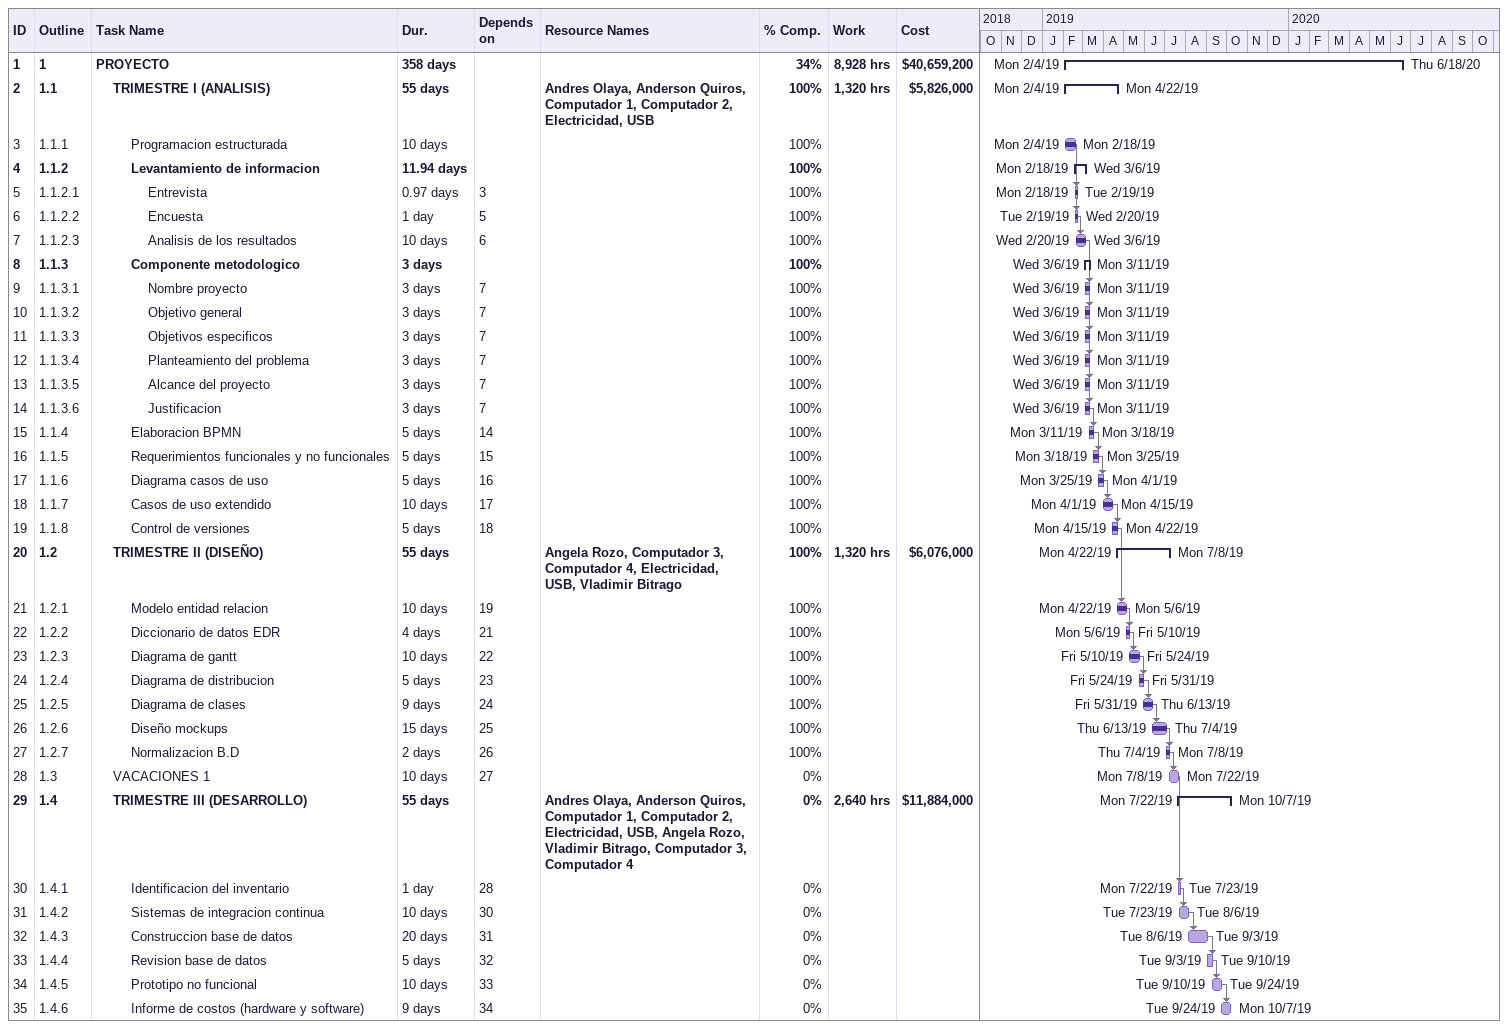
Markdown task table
| ID | WBS | Task | Duration | Start | Finish | Predecessors | Resources | % complete | Work (h) | Cost ($) |
|---|---|---|---|---|---|---|---|---|---|---|
| 1 | 1 | **PROYECTO** | 358d | 2019-02-04 | 2020-06-18 |  |  | 34 | 8928 | 40659200 |
| 2 | 1.1 | **TRIMESTRE I (ANALISIS)** | 55d | 2019-02-04 | 2019-04-22 |  | Andres Olaya, Anderson Quiros, Computador 1, Computador 2, Electricidad, USB | 100 | 1320 | 5826000 |
| 3 | 1.1.1 | Programacion estructurada | 10d | 2019-02-04 | 2019-02-18 |  |  | 100 |  |  |
| 4 | 1.1.2 | **Levantamiento de informacion** | 11.94d | 2019-02-18 | 2019-03-06 |  |  | 100 |  |  |
| 5 | 1.1.2.1 | Entrevista | 0.97d | 2019-02-18 | 2019-02-19 | 3 |  | 100 |  |  |
| 6 | 1.1.2.2 | Encuesta | 1d | 2019-02-19 | 2019-02-20 | 5 |  | 100 |  |  |
| 7 | 1.1.2.3 | Analisis de los resultados | 10d | 2019-02-20 | 2019-03-06 | 6 |  | 100 |  |  |
| 8 | 1.1.3 | **Componente metodologico** | 3d | 2019-03-06 | 2019-03-11 |  |  | 100 |  |  |
| 9 | 1.1.3.1 | Nombre proyecto | 3d | 2019-03-06 | 2019-03-11 | 7 |  | 100 |  |  |
| 10 | 1.1.3.2 | Objetivo general | 3d | 2019-03-06 | 2019-03-11 | 7 |  | 100 |  |  |
| 11 | 1.1.3.3 | Objetivos especificos | 3d | 2019-03-06 | 2019-03-11 | 7 |  | 100 |  |  |
| 12 | 1.1.3.4 | Planteamiento del problema | 3d | 2019-03-06 | 2019-03-11 | 7 |  | 100 |  |  |
| 13 | 1.1.3.5 | Alcance del proyecto | 3d | 2019-03-06 | 2019-03-11 | 7 |  | 100 |  |  |
| 14 | 1.1.3.6 | Justificacion | 3d | 2019-03-06 | 2019-03-11 | 7 |  | 100 |  |  |
| 15 | 1.1.4 | Elaboracion BPMN | 5d | 2019-03-11 | 2019-03-18 | 14 |  | 100 |  |  |
| 16 | 1.1.5 | Requerimientos funcionales y no funcionales | 5d | 2019-03-18 | 2019-03-25 | 15 |  | 100 |  |  |
| 17 | 1.1.6 | Diagrama casos de uso | 5d | 2019-03-25 | 2019-04-01 | 16 |  | 100 |  |  |
| 18 | 1.1.7 | Casos de uso extendido | 10d | 2019-04-01 | 2019-04-15 | 17 |  | 100 |  |  |
| 19 | 1.1.8 | Control de versiones | 5d | 2019-04-15 | 2019-04-22 | 18 |  | 100 |  |  |
| 20 | 1.2 | **TRIMESTRE II (DISEÑO)** | 55d | 2019-04-22 | 2019-07-08 |  | Angela Rozo, Computador 3, Computador 4, Electricidad, USB, Vladimir Bitrago | 100 | 1320 | 6076000 |
| 21 | 1.2.1 | Modelo entidad relacion | 10d | 2019-04-22 | 2019-05-06 | 19 |  | 100 |  |  |
| 22 | 1.2.2 | Diccionario de datos EDR | 4d | 2019-05-06 | 2019-05-10 | 21 |  | 100 |  |  |
| 23 | 1.2.3 | Diagrama de gantt | 10d | 2019-05-10 | 2019-05-24 | 22 |  | 100 |  |  |
| 24 | 1.2.4 | Diagrama de distribucion | 5d | 2019-05-24 | 2019-05-31 | 23 |  | 100 |  |  |
| 25 | 1.2.5 | Diagrama de clases | 9d | 2019-05-31 | 2019-06-13 | 24 |  | 100 |  |  |
| 26 | 1.2.6 | Diseño mockups | 15d | 2019-06-13 | 2019-07-04 | 25 |  | 100 |  |  |
| 27 | 1.2.7 | Normalizacion B.D | 2d | 2019-07-04 | 2019-07-08 | 26 |  | 100 |  |  |
| 28 | 1.3 | VACACIONES 1 | 10d | 2019-07-08 | 2019-07-22 | 27 |  | 0 |  |  |
| 29 | 1.4 | **TRIMESTRE III (DESARROLLO)** | 55d | 2019-07-22 | 2019-10-07 |  | Andres Olaya, Anderson Quiros, Computador 1, Computador 2, Electricidad, USB, Angela Rozo, Vladimir Bitrago, Computador 3, Computador 4 | 0 | 2640 | 11884000 |
| 30 | 1.4.1 | Identificacion del inventario | 1d | 2019-07-22 | 2019-07-23 | 28 |  | 0 |  |  |
| 31 | 1.4.2 | Sistemas de integracion continua | 10d | 2019-07-23 | 2019-08-06 | 30 |  | 0 |  |  |
| 32 | 1.4.3 | Construccion base de datos | 20d | 2019-08-06 | 2019-09-03 | 31 |  | 0 |  |  |
| 33 | 1.4.4 | Revision base de datos | 5d | 2019-09-03 | 2019-09-10 | 32 |  | 0 |  |  |
| 34 | 1.4.5 | Prototipo no funcional | 10d | 2019-09-10 | 2019-09-24 | 33 |  | 0 |  |  |
| 35 | 1.4.6 | Informe de costos (hardware y software) | 9d | 2019-09-24 | 2019-10-07 | 34 |  | 0 |  |  |
